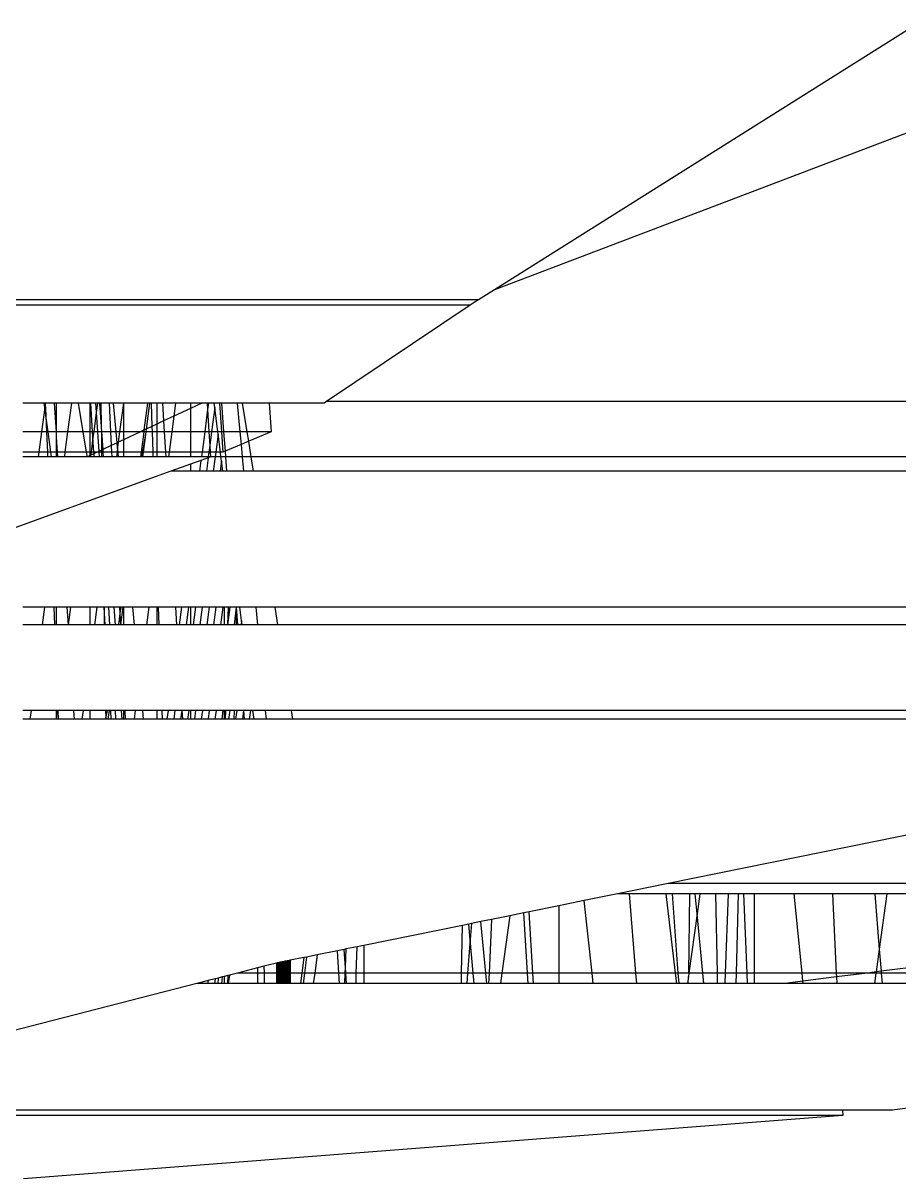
# Model space of a CAD drawing. Extents: x -24961 to 905641, y -154323 to 635957.
# Drawn here: x 438688.76 to 438726.55, y -132360.8 to -132310.89 of the extents above; entities that cross this region are included whole.
import ezdxf

# ---------------------------------------------------------------- set-up
doc = ezdxf.new("R2010")
doc.units = 0
doc.header["$LTSCALE"] = 1000
doc.header["$MEASUREMENT"] = 0

msp = doc.modelspace()

# ---------------------------------------------------------------- linework, layer by layer
for p, q in [((438727.398, -132310.892), (438709.101, -132322.411)), ((438727.981, -132315.216), (438709.101, -132322.411)), ((438709.101, -132322.411), (438708.403, -132322.843)), ((438708.045, -132323.076), (438608.39, -132323.076)), ((438708.403, -132322.843), (438608.747, -132322.843)), ((438708.045, -132323.076), (438701.844, -132327.237)), ((438708.224, -132322.963), (438708.045, -132323.076)), ((438708.403, -132322.843), (438708.224, -132322.963)), ((438689.663, -132327.298), (438688.739, -132327.298)), ((438689.691, -132327.495), (438689.554, -132328.542)), ((438689.691, -132327.495), (438689.663, -132327.298)), ((438689.716, -132327.298), (438689.663, -132327.298)), ((438689.716, -132327.298), (438689.691, -132327.495)), ((438689.738, -132327.836), (438689.691, -132327.495)), ((438689.716, -132327.298), (438689.738, -132327.836)), ((438690.094, -132327.298), (438689.716, -132327.298)), ((438690.094, -132327.298), (438690.187, -132328.542)), ((438690.187, -132327.298), (438690.094, -132327.298)), ((438690.187, -132327.298), (438690.187, -132328.542)), ((438690.842, -132327.298), (438690.187, -132327.298)), ((438690.842, -132327.298), (438690.679, -132328.542)), ((438691.144, -132327.298), (438690.842, -132327.298)), ((438691.35, -132328.542), (438691.144, -132327.298)), ((438691.635, -132327.298), (438691.144, -132327.298)), ((438691.635, -132327.298), (438691.635, -132328.542)), ((438691.675, -132327.298), (438691.635, -132327.298)), ((438691.756, -132328.542), (438691.675, -132327.298)), ((438691.887, -132327.298), (438691.675, -132327.298)), ((438691.912, -132327.707), (438691.803, -132328.542)), ((438691.887, -132327.298), (438691.912, -132327.707)), ((438691.966, -132327.298), (438691.887, -132327.298)), ((438691.966, -132327.298), (438691.912, -132327.707)), ((438691.912, -132327.707), (438691.965, -132328.542)), ((438692.055, -132327.298), (438691.966, -132327.298)), ((438692.055, -132327.298), (438692.127, -132328.325)), ((438692.112, -132327.298), (438692.055, -132327.298)), ((438692.112, -132327.298), (438692.127, -132328.325)), ((438692.47, -132327.298), (438692.112, -132327.298)), ((438692.47, -132327.298), (438692.533, -132328.542)), ((438692.652, -132327.298), (438692.47, -132327.298)), ((438692.77, -132328.542), (438692.652, -132327.298)), ((438693.083, -132327.298), (438692.652, -132327.298)), ((438693.083, -132327.298), (438692.923, -132328.542)), ((438693.083, -132327.298), (438693.083, -132328.542)), ((438694.128, -132327.298), (438693.083, -132327.298)), ((438694.128, -132327.298), (438693.973, -132328.471)), ((438694.213, -132327.298), (438694.065, -132328.428)), ((438694.213, -132327.298), (438694.128, -132327.298)), ((438694.278, -132327.298), (438694.213, -132327.298)), ((438694.278, -132327.298), (438694.313, -132328.311)), ((438694.531, -132327.298), (438694.278, -132327.298)), ((438694.531, -132327.298), (438694.531, -132328.209)), ((438694.771, -132327.298), (438694.531, -132327.298)), ((438694.771, -132327.298), (438694.819, -132328.073)), ((438695.337, -132327.298), (438694.771, -132327.298)), ((438695.337, -132327.298), (438695.262, -132327.865)), ((438695.979, -132327.529), (438695.262, -132327.865)), ((438695.979, -132327.298), (438695.337, -132327.298)), ((438695.979, -132327.298), (438695.979, -132327.529)), ((438696.469, -132327.298), (438695.979, -132327.529)), ((438696.469, -132327.298), (438695.979, -132327.298)), ((438695.979, -132327.529), (438695.979, -132328.542)), ((438696.703, -132327.298), (438696.469, -132327.298)), ((438696.719, -132327.581), (438696.593, -132328.542)), ((438696.703, -132327.298), (438696.719, -132327.581)), ((438696.757, -132327.298), (438696.703, -132327.298)), ((438696.757, -132327.298), (438696.719, -132327.581)), ((438696.719, -132327.581), (438696.777, -132328.542)), ((438697.001, -132327.298), (438696.757, -132327.298)), ((438697.026, -132327.498), (438696.889, -132328.542)), ((438697.026, -132327.498), (438697.001, -132327.298)), ((438697.229, -132327.298), (438697.001, -132327.298)), ((438697.158, -132328.542), (438697.026, -132327.498)), ((438697.229, -132327.298), (438697.315, -132328.542)), ((438697.32, -132327.298), (438697.229, -132327.298)), ((438697.32, -132327.298), (438697.409, -132328.542)), ((438697.999, -132327.298), (438697.32, -132327.298)), ((438697.999, -132327.298), (438698.112, -132328.542)), ((438698.231, -132327.298), (438697.999, -132327.298)), ((438698.428, -132328.542), (438698.231, -132327.298)), ((438699.378, -132327.298), (438698.231, -132327.298)), ((438699.378, -132327.298), (438699.464, -132328.542)), ((438701.752, -132327.298), (438699.378, -132327.298)), ((438701.844, -132327.237), (438701.752, -132327.298)), ((438727.65, -132327.237), (438701.844, -132327.237)), ((438689.837, -132328.542), (438689.738, -132327.836)), ((438689.738, -132327.836), (438689.767, -132328.542)), ((438694.531, -132328.209), (438694.313, -132328.311)), ((438694.819, -132328.073), (438694.531, -132328.209)), ((438694.531, -132328.209), (438694.531, -132328.542)), ((438695.262, -132327.865), (438694.819, -132328.073)), ((438694.819, -132328.073), (438694.849, -132328.542)), ((438695.262, -132327.865), (438695.174, -132328.542)), ((438689.554, -132328.542), (438688.739, -132328.542)), ((438689.554, -132328.542), (438689.44, -132329.418)), ((438689.767, -132328.542), (438689.554, -132328.542)), ((438689.767, -132328.542), (438689.803, -132329.418)), ((438689.837, -132328.542), (438689.767, -132328.542)), ((438689.959, -132329.418), (438689.837, -132328.542)), ((438690.187, -132328.542), (438689.837, -132328.542)), ((438690.187, -132328.542), (438690.187, -132328.769)), ((438690.679, -132328.542), (438690.187, -132328.542)), ((438690.679, -132328.542), (438690.564, -132329.418)), ((438691.35, -132328.542), (438690.679, -132328.542)), ((438691.496, -132329.418), (438691.35, -132328.542)), ((438691.635, -132328.542), (438691.35, -132328.542)), ((438691.635, -132328.542), (438691.635, -132329.418)), ((438691.756, -132328.542), (438691.635, -132328.542)), ((438691.772, -132328.779), (438691.756, -132328.542)), ((438691.803, -132328.542), (438691.756, -132328.542)), ((438691.803, -132328.542), (438691.772, -132328.779)), ((438691.965, -132328.542), (438691.803, -132328.542)), ((438691.965, -132328.542), (438692.019, -132329.389)), ((438692.143, -132328.542), (438691.965, -132328.542)), ((438692.127, -132328.325), (438692.143, -132328.542)), ((438692.143, -132328.542), (438692.142, -132329.331)), ((438692.143, -132328.542), (438692.196, -132329.306)), ((438692.533, -132328.542), (438692.143, -132328.542)), ((438692.533, -132328.542), (438692.563, -132329.133)), ((438692.77, -132328.542), (438692.533, -132328.542)), ((438692.815, -132329.015), (438692.77, -132328.542)), ((438692.923, -132328.542), (438692.77, -132328.542)), ((438692.923, -132328.542), (438692.865, -132328.991)), ((438693.083, -132328.542), (438692.923, -132328.542)), ((438693.083, -132328.542), (438693.083, -132328.889)), ((438693.822, -132328.542), (438693.083, -132328.889)), ((438693.822, -132328.542), (438693.083, -132328.542)), ((438693.973, -132328.471), (438693.822, -132328.542)), ((438693.964, -132328.542), (438693.822, -132328.542)), ((438693.964, -132328.542), (438693.849, -132329.418)), ((438694.05, -132328.542), (438693.904, -132329.418)), ((438694.05, -132328.542), (438693.935, -132329.418)), ((438693.973, -132328.471), (438693.964, -132328.542)), ((438694.05, -132328.542), (438693.964, -132328.542)), ((438694.065, -132328.428), (438693.973, -132328.471)), ((438694.065, -132328.428), (438694.05, -132328.542)), ((438694.321, -132328.542), (438694.05, -132328.542)), ((438694.313, -132328.311), (438694.065, -132328.428)), ((438694.313, -132328.311), (438694.321, -132328.542)), ((438694.321, -132328.542), (438694.351, -132329.418)), ((438694.531, -132328.542), (438694.321, -132328.542)), ((438694.531, -132328.542), (438694.531, -132329.418)), ((438694.849, -132328.542), (438694.531, -132328.542)), ((438694.849, -132328.542), (438694.904, -132329.418)), ((438695.174, -132328.542), (438694.849, -132328.542)), ((438695.174, -132328.542), (438695.059, -132329.418)), ((438695.979, -132328.542), (438695.174, -132328.542)), ((438695.979, -132328.542), (438695.979, -132329.418)), ((438696.593, -132328.542), (438695.979, -132328.542)), ((438696.593, -132328.542), (438696.478, -132329.418)), ((438696.777, -132328.542), (438696.593, -132328.542)), ((438696.777, -132328.542), (438696.812, -132329.133)), ((438696.889, -132328.542), (438696.777, -132328.542)), ((438696.889, -132328.542), (438696.812, -132329.133)), ((438697.158, -132328.542), (438696.889, -132328.542)), ((438697.171, -132328.647), (438697.07, -132329.418)), ((438697.171, -132328.647), (438697.158, -132328.542)), ((438697.315, -132328.542), (438697.158, -132328.542)), ((438697.269, -132329.418), (438697.171, -132328.647)), ((438697.315, -132328.542), (438697.375, -132329.418)), ((438697.409, -132328.542), (438697.315, -132328.542)), ((438697.409, -132328.542), (438697.469, -132329.379)), ((438698.112, -132328.542), (438697.409, -132328.542)), ((438698.112, -132328.542), (438698.162, -132329.088)), ((438698.428, -132328.542), (438698.112, -132328.542)), ((438698.493, -132328.949), (438698.428, -132328.542)), ((438699.464, -132328.542), (438698.428, -132328.542)), ((438699.464, -132328.542), (438698.493, -132328.949)), ((438690.187, -132328.769), (438690.187, -132329.418)), ((438690.187, -132328.769), (438690.227, -132329.418)), ((438691.772, -132328.779), (438691.688, -132329.418)), ((438691.813, -132329.418), (438691.772, -132328.779)), ((438692.563, -132329.133), (438692.196, -132329.306)), ((438692.815, -132329.015), (438692.563, -132329.133)), ((438692.563, -132329.133), (438692.577, -132329.418)), ((438692.865, -132328.991), (438692.815, -132329.015)), ((438692.835, -132329.225), (438692.815, -132329.015)), ((438692.865, -132328.991), (438692.835, -132329.225)), ((438693.083, -132328.889), (438692.865, -132328.991)), ((438693.083, -132328.889), (438693.083, -132329.418)), ((438696.812, -132329.133), (438696.774, -132329.418)), ((438696.812, -132329.133), (438696.829, -132329.418)), ((438698.162, -132329.088), (438697.469, -132329.379)), ((438698.493, -132328.949), (438698.162, -132329.088)), ((438698.162, -132329.088), (438698.21, -132329.619)), ((438698.599, -132329.619), (438698.493, -132328.949)), ((438689.44, -132329.418), (438688.739, -132329.418)), ((438689.413, -132329.627), (438688.739, -132329.627)), ((438689.44, -132329.418), (438689.413, -132329.627)), ((438689.812, -132329.627), (438689.413, -132329.627)), ((438689.803, -132329.418), (438689.44, -132329.418)), ((438689.803, -132329.418), (438689.812, -132329.627)), ((438689.959, -132329.418), (438689.803, -132329.418)), ((438689.988, -132329.627), (438689.812, -132329.627)), ((438689.988, -132329.627), (438689.959, -132329.418)), ((438690.187, -132329.418), (438689.959, -132329.418)), ((438690.187, -132329.627), (438689.988, -132329.627)), ((438690.187, -132329.418), (438690.187, -132329.627)), ((438690.227, -132329.418), (438690.187, -132329.418)), ((438690.241, -132329.627), (438690.187, -132329.627)), ((438690.227, -132329.418), (438690.241, -132329.627)), ((438690.564, -132329.418), (438690.227, -132329.418)), ((438690.537, -132329.627), (438690.241, -132329.627)), ((438690.564, -132329.418), (438690.537, -132329.627)), ((438691.529, -132329.619), (438690.537, -132329.627)), ((438691.496, -132329.418), (438690.564, -132329.418)), ((438691.529, -132329.619), (438691.496, -132329.418)), ((438691.635, -132329.418), (438691.496, -132329.418)), ((438691.635, -132329.569), (438691.529, -132329.619)), ((438691.635, -132329.627), (438691.529, -132329.619)), ((438691.635, -132329.418), (438691.635, -132329.569)), ((438691.688, -132329.418), (438691.635, -132329.418)), ((438691.67, -132329.553), (438691.635, -132329.569)), ((438691.635, -132329.569), (438691.635, -132329.627)), ((438691.66, -132329.627), (438691.635, -132329.627)), ((438691.67, -132329.553), (438691.66, -132329.627)), ((438691.827, -132329.627), (438691.66, -132329.627)), ((438691.688, -132329.418), (438691.67, -132329.553)), ((438691.817, -132329.484), (438691.67, -132329.553)), ((438691.813, -132329.418), (438691.688, -132329.418)), ((438691.817, -132329.484), (438691.813, -132329.418)), ((438691.957, -132329.418), (438691.813, -132329.418)), ((438691.957, -132329.418), (438691.817, -132329.484)), ((438691.827, -132329.627), (438691.817, -132329.484)), ((438692.034, -132329.627), (438691.827, -132329.627)), ((438692.019, -132329.389), (438691.957, -132329.418)), ((438692.02, -132329.418), (438691.957, -132329.418)), ((438692.142, -132329.331), (438692.019, -132329.389)), ((438692.019, -132329.389), (438692.02, -132329.418)), ((438692.02, -132329.418), (438692.034, -132329.627)), ((438692.144, -132329.418), (438692.02, -132329.418)), ((438692.147, -132329.627), (438692.034, -132329.627)), ((438692.196, -132329.306), (438692.142, -132329.331)), ((438692.142, -132329.331), (438692.144, -132329.418)), ((438692.144, -132329.418), (438692.147, -132329.627)), ((438692.204, -132329.418), (438692.144, -132329.418)), ((438692.219, -132329.627), (438692.147, -132329.627)), ((438692.196, -132329.306), (438692.204, -132329.418)), ((438692.204, -132329.418), (438692.219, -132329.627)), ((438692.577, -132329.418), (438692.204, -132329.418)), ((438692.588, -132329.627), (438692.219, -132329.627)), ((438692.577, -132329.418), (438692.588, -132329.627)), ((438692.811, -132329.418), (438692.577, -132329.418)), ((438692.784, -132329.627), (438692.588, -132329.627)), ((438692.811, -132329.418), (438692.784, -132329.627)), ((438692.874, -132329.627), (438692.784, -132329.627)), ((438692.835, -132329.225), (438692.811, -132329.418)), ((438692.854, -132329.418), (438692.811, -132329.418)), ((438692.854, -132329.418), (438692.835, -132329.225)), ((438692.874, -132329.627), (438692.854, -132329.418)), ((438693.083, -132329.418), (438692.854, -132329.418)), ((438693.083, -132329.627), (438692.874, -132329.627)), ((438693.083, -132329.418), (438693.083, -132329.627)), ((438693.849, -132329.418), (438693.083, -132329.418)), ((438693.821, -132329.627), (438693.083, -132329.627)), ((438693.849, -132329.418), (438693.821, -132329.627)), ((438693.873, -132329.627), (438693.821, -132329.627)), ((438693.904, -132329.418), (438693.849, -132329.418)), ((438693.904, -132329.418), (438693.873, -132329.627)), ((438693.907, -132329.627), (438693.873, -132329.627)), ((438693.935, -132329.418), (438693.904, -132329.418)), ((438693.935, -132329.418), (438693.907, -132329.627)), ((438694.359, -132329.627), (438693.907, -132329.627)), ((438694.351, -132329.418), (438693.935, -132329.418)), ((438694.351, -132329.418), (438694.359, -132329.627)), ((438694.531, -132329.418), (438694.351, -132329.418)), ((438694.531, -132329.627), (438694.359, -132329.627)), ((438694.531, -132329.418), (438694.531, -132329.627)), ((438694.904, -132329.418), (438694.531, -132329.418)), ((438694.917, -132329.627), (438694.531, -132329.627)), ((438694.904, -132329.418), (438694.917, -132329.627)), ((438695.059, -132329.418), (438694.904, -132329.418)), ((438695.031, -132329.627), (438694.917, -132329.627)), ((438695.059, -132329.418), (438695.031, -132329.627)), ((438695.979, -132329.627), (438695.031, -132329.627)), ((438695.979, -132329.418), (438695.059, -132329.418)), ((438695.979, -132329.418), (438695.979, -132329.627)), ((438696.478, -132329.418), (438695.979, -132329.418)), ((438696.451, -132329.627), (438695.979, -132329.627)), ((438696.742, -132329.663), (438696.431, -132329.776)), ((438696.478, -132329.418), (438696.451, -132329.627)), ((438696.747, -132329.627), (438696.451, -132329.627)), ((438696.774, -132329.418), (438696.478, -132329.418)), ((438696.742, -132329.663), (438696.665, -132330.247)), ((438696.841, -132329.627), (438696.742, -132329.663)), ((438696.774, -132329.418), (438696.747, -132329.627)), ((438696.841, -132329.627), (438696.747, -132329.627)), ((438696.829, -132329.418), (438696.774, -132329.418)), ((438696.829, -132329.418), (438696.841, -132329.627)), ((438697.07, -132329.418), (438696.829, -132329.418)), ((438697.044, -132329.619), (438696.841, -132329.627)), ((438697.044, -132329.619), (438696.961, -132330.247)), ((438697.07, -132329.418), (438697.044, -132329.619)), ((438697.294, -132329.619), (438697.044, -132329.619)), ((438697.269, -132329.418), (438697.07, -132329.418)), ((438697.294, -132329.619), (438697.269, -132329.418)), ((438697.375, -132329.418), (438697.269, -132329.418)), ((438697.317, -132329.797), (438697.294, -132329.619)), ((438697.486, -132329.619), (438697.294, -132329.619)), ((438697.469, -132329.379), (438697.375, -132329.418)), ((438697.469, -132329.379), (438697.486, -132329.619)), ((438697.486, -132329.619), (438697.531, -132330.247)), ((438698.21, -132329.619), (438697.486, -132329.619)), ((438698.21, -132329.619), (438698.267, -132330.247)), ((438698.599, -132329.619), (438698.21, -132329.619)), ((438698.699, -132330.247), (438698.599, -132329.619)), ((438727.948, -132329.619), (438698.599, -132329.619)), ((438695.979, -132329.94), (438695.134, -132330.247)), ((438696.431, -132329.776), (438695.979, -132329.94)), ((438695.979, -132329.94), (438695.979, -132330.247)), ((438696.431, -132329.776), (438696.369, -132330.247)), ((438697.317, -132329.797), (438697.257, -132330.247)), ((438697.373, -132330.247), (438697.317, -132329.797)), ((438695.134, -132330.247), (438678.981, -132336.114)), ((438695.979, -132330.247), (438695.134, -132330.247)), ((438696.369, -132330.247), (438695.979, -132330.247)), ((438696.665, -132330.247), (438696.369, -132330.247)), ((438696.961, -132330.247), (438696.665, -132330.247)), ((438697.257, -132330.247), (438696.961, -132330.247)), ((438697.373, -132330.247), (438697.257, -132330.247)), ((438697.531, -132330.247), (438697.373, -132330.247)), ((438698.267, -132330.247), (438697.531, -132330.247)), ((438698.699, -132330.247), (438698.267, -132330.247)), ((438728.026, -132330.247), (438698.699, -132330.247)), ((438689.685, -132336.114), (438688.739, -132336.114)), ((438689.685, -132336.114), (438689.584, -132336.88)), ((438690.078, -132336.114), (438689.685, -132336.114)), ((438690.078, -132336.114), (438690.109, -132336.88)), ((438690.187, -132336.114), (438690.078, -132336.114)), ((438690.187, -132336.114), (438690.187, -132336.88)), ((438690.649, -132336.114), (438690.187, -132336.114)), ((438690.649, -132336.114), (438690.697, -132336.88)), ((438690.808, -132336.114), (438690.649, -132336.114)), ((438690.808, -132336.114), (438690.697, -132336.88)), ((438691.635, -132336.114), (438690.808, -132336.114)), ((438691.635, -132336.114), (438691.635, -132336.88)), ((438691.932, -132336.114), (438691.635, -132336.114)), ((438691.932, -132336.114), (438691.831, -132336.88)), ((438692.248, -132336.114), (438691.932, -132336.114)), ((438692.298, -132336.88), (438692.248, -132336.114)), ((438692.248, -132336.114), (438692.254, -132336.88)), ((438692.443, -132336.114), (438692.248, -132336.114)), ((438692.443, -132336.114), (438692.492, -132336.88)), ((438692.673, -132336.114), (438692.443, -132336.114)), ((438692.673, -132336.114), (438692.727, -132336.88)), ((438692.918, -132336.114), (438692.673, -132336.114)), ((438692.918, -132336.114), (438692.931, -132336.392)), ((438692.968, -132336.114), (438692.918, -132336.114)), ((438692.968, -132336.114), (438692.931, -132336.392)), ((438693.056, -132336.114), (438692.955, -132336.88)), ((438693.056, -132336.114), (438692.968, -132336.114)), ((438693.083, -132336.114), (438693.056, -132336.114)), ((438693.083, -132336.114), (438693.083, -132336.88)), ((438693.492, -132336.114), (438693.083, -132336.114)), ((438693.565, -132336.88), (438693.492, -132336.114)), ((438694.179, -132336.114), (438693.492, -132336.114)), ((438694.179, -132336.114), (438694.079, -132336.88)), ((438694.531, -132336.114), (438694.179, -132336.114)), ((438694.531, -132336.114), (438694.531, -132336.88)), ((438694.584, -132336.114), (438694.531, -132336.114)), ((438694.584, -132336.114), (438694.61, -132336.88)), ((438695.326, -132336.114), (438694.584, -132336.114)), ((438695.326, -132336.114), (438695.374, -132336.88)), ((438695.599, -132336.114), (438695.326, -132336.114)), ((438695.599, -132336.114), (438695.498, -132336.88)), ((438695.895, -132336.114), (438695.599, -132336.114)), ((438695.895, -132336.114), (438695.794, -132336.88)), ((438695.979, -132336.114), (438695.895, -132336.114)), ((438695.979, -132336.114), (438695.979, -132336.88)), ((438696.191, -132336.114), (438695.979, -132336.114)), ((438696.191, -132336.114), (438696.09, -132336.88)), ((438696.487, -132336.114), (438696.191, -132336.114)), ((438696.487, -132336.114), (438696.386, -132336.88)), ((438696.783, -132336.114), (438696.487, -132336.114)), ((438696.783, -132336.114), (438696.683, -132336.88)), ((438697.079, -132336.114), (438696.783, -132336.114)), ((438697.079, -132336.114), (438696.979, -132336.88)), ((438697.375, -132336.114), (438697.079, -132336.114)), ((438697.375, -132336.114), (438697.275, -132336.88)), ((438697.427, -132336.114), (438697.375, -132336.114)), ((438697.427, -132336.114), (438697.427, -132336.88)), ((438697.605, -132336.114), (438697.427, -132336.114)), ((438697.605, -132336.114), (438697.584, -132336.88)), ((438697.671, -132336.114), (438697.584, -132336.88)), ((438697.671, -132336.114), (438697.605, -132336.114)), ((438697.953, -132336.114), (438697.671, -132336.114)), ((438697.953, -132336.114), (438697.867, -132336.88)), ((438697.953, -132336.114), (438697.948, -132336.88)), ((438697.953, -132336.114), (438698.008, -132336.88)), ((438698.114, -132336.114), (438697.953, -132336.114)), ((438698.187, -132336.696), (438698.114, -132336.114)), ((438698.802, -132336.114), (438698.114, -132336.114)), ((438698.802, -132336.114), (438698.871, -132336.88)), ((438699.629, -132336.114), (438698.802, -132336.114)), ((438699.75, -132336.88), (438699.629, -132336.114)), ((438728.759, -132336.114), (438699.629, -132336.114)), ((438692.931, -132336.392), (438692.867, -132336.88)), ((438692.931, -132336.392), (438692.955, -132336.88)), ((438698.187, -132336.696), (438698.163, -132336.88)), ((438698.21, -132336.88), (438698.187, -132336.696)), ((438689.584, -132336.88), (438688.739, -132336.88)), ((438690.109, -132336.88), (438689.584, -132336.88)), ((438690.187, -132336.88), (438690.109, -132336.88)), ((438690.697, -132336.88), (438690.187, -132336.88)), ((438691.635, -132336.88), (438690.697, -132336.88)), ((438691.831, -132336.88), (438691.635, -132336.88)), ((438692.254, -132336.88), (438691.831, -132336.88)), ((438692.298, -132336.88), (438692.254, -132336.88)), ((438692.492, -132336.88), (438692.298, -132336.88)), ((438692.727, -132336.88), (438692.492, -132336.88)), ((438692.867, -132336.88), (438692.727, -132336.88)), ((438692.955, -132336.88), (438692.867, -132336.88)), ((438693.083, -132336.88), (438692.955, -132336.88)), ((438693.565, -132336.88), (438693.083, -132336.88)), ((438694.079, -132336.88), (438693.565, -132336.88)), ((438694.531, -132336.88), (438694.079, -132336.88)), ((438694.61, -132336.88), (438694.531, -132336.88)), ((438695.374, -132336.88), (438694.61, -132336.88)), ((438695.498, -132336.88), (438695.374, -132336.88)), ((438695.794, -132336.88), (438695.498, -132336.88)), ((438695.979, -132336.88), (438695.794, -132336.88)), ((438696.09, -132336.88), (438695.979, -132336.88)), ((438696.386, -132336.88), (438696.09, -132336.88)), ((438696.683, -132336.88), (438696.386, -132336.88)), ((438696.979, -132336.88), (438696.683, -132336.88)), ((438697.275, -132336.88), (438696.979, -132336.88)), ((438697.427, -132336.88), (438697.275, -132336.88)), ((438697.584, -132336.88), (438697.427, -132336.88)), ((438697.867, -132336.88), (438697.584, -132336.88)), ((438697.948, -132336.88), (438697.867, -132336.88)), ((438698.008, -132336.88), (438697.948, -132336.88)), ((438698.163, -132336.88), (438698.008, -132336.88)), ((438698.21, -132336.88), (438698.163, -132336.88)), ((438698.871, -132336.88), (438698.21, -132336.88)), ((438699.75, -132336.88), (438698.871, -132336.88)), ((438728.855, -132336.88), (438699.75, -132336.88)), ((438689.099, -132340.573), (438688.739, -132340.573)), ((438689.099, -132340.573), (438689.049, -132340.958)), ((438690.187, -132340.573), (438689.099, -132340.573)), ((438690.187, -132340.573), (438690.187, -132340.958)), ((438690.223, -132340.573), (438690.187, -132340.958)), ((438690.261, -132340.573), (438690.187, -132340.573)), ((438690.261, -132340.573), (438690.276, -132340.958)), ((438690.93, -132340.573), (438690.261, -132340.573)), ((438690.93, -132340.573), (438690.954, -132340.958)), ((438691.347, -132340.573), (438690.93, -132340.573)), ((438691.347, -132340.573), (438691.296, -132340.958)), ((438691.635, -132340.573), (438691.347, -132340.573)), ((438691.635, -132340.573), (438691.635, -132340.958)), ((438692.308, -132340.573), (438691.635, -132340.573)), ((438692.308, -132340.573), (438692.325, -132340.854)), ((438692.381, -132340.573), (438692.308, -132340.573)), ((438692.381, -132340.573), (438692.325, -132340.854)), ((438692.47, -132340.573), (438692.381, -132340.573)), ((438692.47, -132340.573), (438692.42, -132340.958)), ((438692.538, -132340.573), (438692.47, -132340.573)), ((438692.563, -132340.958), (438692.538, -132340.573)), ((438692.725, -132340.573), (438692.538, -132340.573)), ((438692.725, -132340.573), (438692.749, -132340.958)), ((438692.986, -132340.573), (438692.725, -132340.573)), ((438692.986, -132340.573), (438693.013, -132340.958)), ((438693.083, -132340.573), (438692.986, -132340.573)), ((438693.083, -132340.573), (438693.083, -132340.958)), ((438693.145, -132340.573), (438693.083, -132340.573)), ((438693.145, -132340.573), (438693.164, -132340.958)), ((438693.594, -132340.573), (438693.145, -132340.573)), ((438693.594, -132340.573), (438693.543, -132340.958)), ((438693.917, -132340.573), (438693.594, -132340.573)), ((438693.954, -132340.958), (438693.917, -132340.573)), ((438694.531, -132340.573), (438693.917, -132340.573)), ((438694.531, -132340.573), (438694.531, -132340.958)), ((438694.738, -132340.573), (438694.531, -132340.573)), ((438694.738, -132340.573), (438694.751, -132340.958)), ((438695.013, -132340.573), (438694.738, -132340.573)), ((438695.013, -132340.573), (438694.963, -132340.958)), ((438695.31, -132340.573), (438695.013, -132340.573)), ((438695.31, -132340.573), (438695.259, -132340.958)), ((438695.607, -132340.573), (438695.31, -132340.573)), ((438695.607, -132340.573), (438695.555, -132340.958)), ((438695.607, -132340.573), (438695.631, -132340.958)), ((438695.902, -132340.573), (438695.607, -132340.573)), ((438695.902, -132340.573), (438695.851, -132340.958)), ((438695.979, -132340.573), (438695.902, -132340.573)), ((438695.979, -132340.573), (438695.979, -132340.958)), ((438696.198, -132340.573), (438695.979, -132340.573)), ((438696.198, -132340.573), (438696.147, -132340.958)), ((438696.494, -132340.573), (438696.198, -132340.573)), ((438696.494, -132340.573), (438696.443, -132340.958)), ((438696.79, -132340.573), (438696.494, -132340.573)), ((438696.79, -132340.573), (438696.739, -132340.958)), ((438697.086, -132340.573), (438696.79, -132340.573)), ((438697.086, -132340.573), (438697.035, -132340.958)), ((438697.382, -132340.573), (438697.086, -132340.573)), ((438697.382, -132340.573), (438697.331, -132340.958)), ((438697.427, -132340.573), (438697.382, -132340.573)), ((438697.427, -132340.573), (438697.427, -132340.958)), ((438697.484, -132340.573), (438697.427, -132340.573)), ((438697.484, -132340.573), (438697.474, -132340.958)), ((438697.678, -132340.573), (438697.484, -132340.573)), ((438697.678, -132340.573), (438697.627, -132340.958)), ((438697.86, -132340.573), (438697.678, -132340.573)), ((438697.86, -132340.573), (438697.851, -132340.958)), ((438697.974, -132340.573), (438697.86, -132340.573)), ((438697.974, -132340.573), (438697.923, -132340.958)), ((438698.273, -132340.573), (438697.974, -132340.573)), ((438698.273, -132340.573), (438698.219, -132340.958)), ((438698.273, -132340.573), (438698.301, -132340.958)), ((438698.566, -132340.573), (438698.273, -132340.573)), ((438698.566, -132340.573), (438698.515, -132340.958)), ((438698.676, -132340.573), (438698.566, -132340.573)), ((438698.725, -132340.958), (438698.676, -132340.573)), ((438699.208, -132340.573), (438698.676, -132340.573)), ((438699.208, -132340.573), (438699.243, -132340.958)), ((438700.335, -132340.573), (438699.208, -132340.573)), ((438700.397, -132340.958), (438700.335, -132340.573)), ((438729.493, -132340.573), (438700.335, -132340.573)), ((438689.049, -132340.958), (438688.739, -132340.958)), ((438690.187, -132340.958), (438689.049, -132340.958)), ((438690.276, -132340.958), (438690.187, -132340.958)), ((438690.954, -132340.958), (438690.276, -132340.958)), ((438691.296, -132340.958), (438690.954, -132340.958)), ((438691.635, -132340.958), (438691.296, -132340.958)), ((438692.304, -132340.958), (438691.635, -132340.958)), ((438692.325, -132340.854), (438692.304, -132340.958)), ((438692.331, -132340.958), (438692.304, -132340.958)), ((438692.325, -132340.854), (438692.331, -132340.958)), ((438692.42, -132340.958), (438692.331, -132340.958)), ((438692.563, -132340.958), (438692.42, -132340.958)), ((438692.749, -132340.958), (438692.563, -132340.958)), ((438693.013, -132340.958), (438692.749, -132340.958)), ((438693.083, -132340.958), (438693.013, -132340.958)), ((438693.164, -132340.958), (438693.083, -132340.958)), ((438693.543, -132340.958), (438693.164, -132340.958)), ((438693.954, -132340.958), (438693.543, -132340.958)), ((438694.531, -132340.958), (438693.954, -132340.958)), ((438694.751, -132340.958), (438694.531, -132340.958)), ((438694.963, -132340.958), (438694.751, -132340.958)), ((438695.259, -132340.958), (438694.963, -132340.958)), ((438695.555, -132340.958), (438695.259, -132340.958)), ((438695.631, -132340.958), (438695.555, -132340.958)), ((438695.851, -132340.958), (438695.631, -132340.958)), ((438695.979, -132340.958), (438695.851, -132340.958)), ((438696.147, -132340.958), (438695.979, -132340.958)), ((438696.443, -132340.958), (438696.147, -132340.958)), ((438696.739, -132340.958), (438696.443, -132340.958)), ((438697.035, -132340.958), (438696.739, -132340.958)), ((438697.331, -132340.958), (438697.035, -132340.958)), ((438697.427, -132340.958), (438697.331, -132340.958)), ((438697.474, -132340.958), (438697.427, -132340.958)), ((438697.627, -132340.958), (438697.474, -132340.958)), ((438697.851, -132340.958), (438697.627, -132340.958)), ((438697.923, -132340.958), (438697.851, -132340.958)), ((438698.219, -132340.958), (438697.923, -132340.958)), ((438698.301, -132340.958), (438698.219, -132340.958)), ((438698.515, -132340.958), (438698.301, -132340.958)), ((438698.725, -132340.958), (438698.515, -132340.958)), ((438699.243, -132340.958), (438698.725, -132340.958)), ((438700.397, -132340.958), (438699.243, -132340.958)), ((438728.052, -132340.958), (438700.397, -132340.958)), ((438751.53, -132340.958), (438716.586, -132348.054)), ((438716.586, -132348.054), (438714.404, -132348.497)), ((438784.392, -132348.054), (438716.586, -132348.054)), ((438714.404, -132348.497), (438712.972, -132348.788)), ((438714.906, -132348.497), (438714.404, -132348.497)), ((438714.906, -132348.497), (438715.188, -132351.915)), ((438716.498, -132348.497), (438714.906, -132348.497)), ((438716.498, -132348.497), (438716.896, -132351.915)), ((438716.782, -132348.497), (438716.498, -132348.497)), ((438717.03, -132351.915), (438716.782, -132348.497)), ((438717.52, -132348.497), (438716.782, -132348.497)), ((438717.486, -132351.915), (438717.52, -132348.497)), ((438717.753, -132348.497), (438717.52, -132348.497)), ((438717.838, -132349.357), (438717.753, -132348.497)), ((438717.956, -132348.497), (438717.753, -132348.497)), ((438717.956, -132348.497), (438717.838, -132349.357)), ((438718.655, -132348.497), (438717.956, -132348.497)), ((438718.716, -132351.915), (438718.655, -132348.497)), ((438719.188, -132348.497), (438718.655, -132348.497)), ((438719.188, -132348.497), (438719.049, -132351.915)), ((438719.619, -132348.497), (438719.188, -132348.497)), ((438719.619, -132348.497), (438719.526, -132351.915)), ((438719.861, -132348.497), (438719.619, -132348.497)), ((438720.001, -132351.915), (438719.861, -132348.497)), ((438720.308, -132348.497), (438719.861, -132348.497)), ((438720.308, -132348.497), (438720.308, -132351.915)), ((438722.032, -132348.497), (438720.308, -132348.497)), ((438722.368, -132351.915), (438722.032, -132348.497)), ((438723.686, -132348.497), (438722.032, -132348.497)), ((438723.686, -132348.497), (438723.843, -132351.915)), ((438725.504, -132348.497), (438723.686, -132348.497)), ((438725.504, -132348.497), (438725.7, -132350.885)), ((438726.028, -132348.497), (438725.504, -132348.497)), ((438726.028, -132348.497), (438725.7, -132350.885)), ((438728.735, -132348.497), (438726.028, -132348.497)), ((438711.881, -132349.009), (438710.587, -132349.272)), ((438712.972, -132348.788), (438711.881, -132349.009)), ((438711.881, -132349.009), (438711.881, -132351.915)), ((438713.312, -132351.915), (438712.972, -132348.788)), ((438708.975, -132349.599), (438708.51, -132349.694)), ((438708.975, -132349.599), (438708.865, -132351.915)), ((438709.754, -132349.441), (438708.975, -132349.599)), ((438709.754, -132349.441), (438709.413, -132351.915)), ((438710.37, -132349.316), (438709.754, -132349.441)), ((438710.587, -132349.272), (438710.37, -132349.316)), ((438710.525, -132351.915), (438710.37, -132349.316)), ((438710.758, -132351.915), (438710.587, -132349.272)), ((438717.838, -132349.357), (438717.486, -132351.915)), ((438718.089, -132351.915), (438717.838, -132349.357)), ((438707.712, -132349.856), (438703.453, -132350.72)), ((438707.681, -132351.915), (438707.712, -132349.856)), ((438707.992, -132349.799), (438707.712, -132349.856)), ((438708.103, -132349.776), (438707.992, -132349.799)), ((438708.05, -132350.465), (438707.992, -132349.799)), ((438708.103, -132349.776), (438708.05, -132350.465)), ((438708.51, -132349.694), (438708.103, -132349.776)), ((438708.73, -132351.915), (438708.51, -132349.694)), ((438708.05, -132350.465), (438707.938, -132351.915)), ((438708.176, -132351.915), (438708.05, -132350.465)), ((438701.449, -132351.127), (438700.979, -132351.223)), ((438701.449, -132351.127), (438701.341, -132351.915)), ((438702.32, -132350.951), (438701.449, -132351.127)), ((438702.609, -132350.892), (438702.32, -132350.951)), ((438702.382, -132351.915), (438702.32, -132350.951)), ((438702.699, -132350.873), (438702.609, -132350.892)), ((438702.666, -132351.679), (438702.609, -132350.892)), ((438702.666, -132351.679), (438702.699, -132350.873)), ((438703.165, -132350.779), (438702.699, -132350.873)), ((438703.134, -132351.915), (438703.165, -132350.779)), ((438703.453, -132350.72), (438703.165, -132350.779)), ((438703.453, -132350.72), (438703.453, -132351.915)), ((438725.7, -132350.885), (438725.565, -132351.867)), ((438725.7, -132350.885), (438725.778, -132351.84)), ((438699.151, -132351.62), (438698.875, -132351.691)), ((438699.628, -132351.497), (438699.151, -132351.62)), ((438699.151, -132351.62), (438699.156, -132351.915)), ((438699.685, -132351.485), (438699.628, -132351.497)), ((438699.72, -132351.478), (438699.685, -132351.915)), ((438699.72, -132351.478), (438699.685, -132351.485)), ((438699.685, -132351.485), (438699.685, -132351.915)), ((438699.77, -132351.468), (438699.72, -132351.478)), ((438699.72, -132351.478), (438699.724, -132351.915)), ((438699.813, -132351.46), (438699.77, -132351.468)), ((438699.77, -132351.468), (438699.77, -132351.915)), ((438699.855, -132351.451), (438699.813, -132351.46)), ((438699.813, -132351.46), (438699.813, -132351.915)), ((438699.898, -132351.442), (438699.855, -132351.451)), ((438699.855, -132351.451), (438699.855, -132351.915)), ((438699.94, -132351.434), (438699.898, -132351.442)), ((438699.898, -132351.442), (438699.898, -132351.915)), ((438699.983, -132351.425), (438699.94, -132351.434)), ((438699.94, -132351.434), (438699.94, -132351.915)), ((438700.025, -132351.416), (438699.983, -132351.425)), ((438699.983, -132351.425), (438699.983, -132351.915)), ((438700.068, -132351.408), (438700.025, -132351.416)), ((438700.025, -132351.416), (438700.025, -132351.915)), ((438700.11, -132351.399), (438700.068, -132351.408)), ((438700.068, -132351.408), (438700.068, -132351.915)), ((438700.153, -132351.391), (438700.11, -132351.399)), ((438700.11, -132351.399), (438700.11, -132351.915)), ((438700.195, -132351.382), (438700.153, -132351.391)), ((438700.153, -132351.391), (438700.153, -132351.915)), ((438700.238, -132351.373), (438700.195, -132351.382)), ((438700.195, -132351.382), (438700.195, -132351.915)), ((438700.28, -132351.365), (438700.238, -132351.373)), ((438700.238, -132351.373), (438700.238, -132351.915)), ((438700.872, -132351.245), (438700.28, -132351.365)), ((438700.28, -132351.365), (438700.28, -132351.915)), ((438700.872, -132351.245), (438700.79, -132351.915)), ((438700.979, -132351.223), (438700.872, -132351.245)), ((438700.979, -132351.223), (438700.898, -132351.915)), ((438728.735, -132351.464), (438725.778, -132351.84)), ((438697.044, -132352.163), (438696.738, -132352.241)), ((438697.044, -132352.163), (438697.017, -132352.367)), ((438697.172, -132352.13), (438697.044, -132352.163)), ((438697.172, -132352.13), (438697.165, -132352.367)), ((438697.351, -132352.084), (438697.172, -132352.13)), ((438697.351, -132352.084), (438697.313, -132352.367)), ((438697.427, -132352.064), (438697.351, -132352.084)), ((438697.588, -132352.022), (438697.427, -132352.064)), ((438697.427, -132352.064), (438697.427, -132352.367)), ((438697.588, -132352.022), (438697.58, -132352.367)), ((438697.657, -132352.005), (438697.588, -132352.022)), ((438697.657, -132352.005), (438697.609, -132352.367)), ((438698.006, -132351.915), (438697.657, -132352.005)), ((438698.875, -132351.691), (438698.006, -132351.915)), ((438698.875, -132351.915), (438698.006, -132351.915)), ((438698.875, -132351.691), (438698.875, -132351.915)), ((438698.875, -132351.915), (438698.875, -132352.367)), ((438699.156, -132351.915), (438698.875, -132351.915)), ((438699.156, -132351.915), (438699.164, -132352.367)), ((438699.685, -132351.915), (438699.156, -132351.915)), ((438699.685, -132351.915), (438699.685, -132352.367)), ((438699.724, -132351.915), (438699.685, -132351.915)), ((438699.724, -132351.915), (438699.728, -132352.367)), ((438699.77, -132351.915), (438699.724, -132351.915)), ((438699.77, -132351.915), (438699.77, -132352.367)), ((438699.813, -132351.915), (438699.77, -132351.915)), ((438699.813, -132351.915), (438699.813, -132352.367)), ((438699.855, -132351.915), (438699.813, -132351.915)), ((438699.855, -132351.915), (438699.855, -132352.367)), ((438699.855, -132351.915), (438699.898, -132352.367)), ((438699.898, -132351.915), (438699.855, -132351.915)), ((438699.898, -132351.915), (438699.898, -132352.367)), ((438699.94, -132351.915), (438699.898, -132351.915)), ((438699.94, -132351.915), (438699.94, -132352.367)), ((438699.983, -132351.915), (438699.94, -132351.915)), ((438699.983, -132351.915), (438699.983, -132352.367)), ((438700.025, -132351.915), (438699.983, -132351.915)), ((438700.025, -132351.915), (438700.025, -132352.367)), ((438700.068, -132351.915), (438700.025, -132351.915)), ((438700.068, -132351.915), (438700.068, -132352.367)), ((438700.11, -132351.915), (438700.068, -132351.915)), ((438700.11, -132351.915), (438700.11, -132352.367)), ((438700.153, -132351.915), (438700.11, -132351.915)), ((438700.153, -132351.915), (438700.153, -132352.367)), ((438700.195, -132351.915), (438700.153, -132351.915)), ((438700.195, -132351.915), (438700.195, -132352.367)), ((438700.238, -132351.915), (438700.195, -132351.915)), ((438700.238, -132351.915), (438700.238, -132352.367)), ((438700.28, -132351.915), (438700.238, -132352.367)), ((438700.28, -132351.915), (438700.238, -132351.915)), ((438700.28, -132351.915), (438700.28, -132352.367)), ((438700.79, -132351.915), (438700.28, -132351.915)), ((438700.79, -132351.915), (438700.734, -132352.367)), ((438700.898, -132351.915), (438700.79, -132351.915)), ((438700.898, -132351.915), (438700.845, -132352.367)), ((438701.341, -132351.915), (438700.898, -132351.915)), ((438701.341, -132351.915), (438701.279, -132352.367)), ((438702.382, -132351.915), (438701.341, -132351.915)), ((438702.412, -132352.367), (438702.382, -132351.915)), ((438702.657, -132351.915), (438702.382, -132351.915)), ((438702.638, -132352.367), (438702.657, -132351.915)), ((438702.657, -132351.915), (438702.666, -132351.679)), ((438702.683, -132351.915), (438702.657, -132351.915)), ((438702.683, -132351.915), (438702.666, -132351.679)), ((438702.716, -132352.367), (438702.683, -132351.915)), ((438703.134, -132351.915), (438702.683, -132351.915)), ((438703.122, -132352.367), (438703.134, -132351.915)), ((438703.453, -132351.915), (438703.134, -132351.915)), ((438703.453, -132351.915), (438703.453, -132352.367)), ((438707.681, -132351.915), (438703.453, -132351.915)), ((438707.673, -132352.367), (438707.681, -132351.915)), ((438707.938, -132351.915), (438707.681, -132351.915)), ((438707.938, -132351.915), (438707.903, -132352.367)), ((438708.176, -132351.915), (438707.938, -132351.915)), ((438708.215, -132352.367), (438708.176, -132351.915)), ((438708.73, -132351.915), (438708.176, -132351.915)), ((438708.774, -132352.367), (438708.73, -132351.915)), ((438708.865, -132351.915), (438708.73, -132351.915)), ((438708.865, -132351.915), (438708.843, -132352.367)), ((438709.413, -132351.915), (438708.865, -132351.915)), ((438709.413, -132351.915), (438709.351, -132352.367)), ((438710.525, -132351.915), (438709.413, -132351.915)), ((438710.552, -132352.367), (438710.525, -132351.915)), ((438710.758, -132351.915), (438710.525, -132351.915)), ((438710.788, -132352.367), (438710.758, -132351.915)), ((438711.881, -132351.915), (438710.758, -132351.915)), ((438711.881, -132351.915), (438711.881, -132352.367)), ((438713.312, -132351.915), (438711.881, -132351.915)), ((438713.362, -132352.367), (438713.312, -132351.915)), ((438715.188, -132351.915), (438713.312, -132351.915)), ((438715.188, -132351.915), (438715.225, -132352.367)), ((438716.896, -132351.915), (438715.188, -132351.915)), ((438716.896, -132351.915), (438716.948, -132352.367)), ((438717.03, -132351.915), (438716.896, -132351.915)), ((438717.063, -132352.367), (438717.03, -132351.915)), ((438717.486, -132351.915), (438717.03, -132351.915)), ((438717.465, -132352.069), (438717.424, -132352.367)), ((438717.46, -132352.367), (438717.465, -132352.069)), ((438717.486, -132351.915), (438717.465, -132352.069)), ((438718.089, -132351.915), (438717.486, -132351.915)), ((438718.134, -132352.367), (438718.089, -132351.915)), ((438718.716, -132351.915), (438718.089, -132351.915)), ((438718.724, -132352.367), (438718.716, -132351.915)), ((438719.049, -132351.915), (438718.716, -132351.915)), ((438719.049, -132351.915), (438719.03, -132352.367)), ((438719.526, -132351.915), (438719.049, -132351.915)), ((438719.526, -132351.915), (438719.514, -132352.367)), ((438720.001, -132351.915), (438719.526, -132351.915)), ((438720.02, -132352.367), (438720.001, -132351.915)), ((438720.308, -132351.915), (438720.001, -132351.915)), ((438720.308, -132351.915), (438720.308, -132352.367)), ((438722.368, -132351.915), (438720.308, -132351.915)), ((438722.403, -132352.268), (438722.368, -132351.915)), ((438723.843, -132351.915), (438722.368, -132351.915)), ((438723.851, -132352.084), (438722.403, -132352.268)), ((438723.843, -132351.915), (438723.851, -132352.084)), ((438725.187, -132351.915), (438723.843, -132351.915)), ((438725.187, -132351.915), (438723.851, -132352.084)), ((438723.851, -132352.084), (438723.864, -132352.367)), ((438725.565, -132351.867), (438725.187, -132351.915)), ((438725.558, -132351.915), (438725.187, -132351.915)), ((438725.558, -132351.915), (438725.496, -132352.367)), ((438725.565, -132351.867), (438725.558, -132351.915)), ((438725.784, -132351.915), (438725.558, -132351.915)), ((438725.778, -132351.84), (438725.565, -132351.867)), ((438725.778, -132351.84), (438725.784, -132351.915)), ((438725.784, -132351.915), (438725.821, -132352.367)), ((438728.735, -132351.915), (438725.784, -132351.915)), ((438696.249, -132352.367), (438684.075, -132355.499)), ((438696.431, -132352.32), (438696.249, -132352.367)), ((438696.425, -132352.367), (438696.249, -132352.367)), ((438696.431, -132352.32), (438696.425, -132352.367)), ((438696.721, -132352.367), (438696.425, -132352.367)), ((438696.738, -132352.241), (438696.431, -132352.32)), ((438696.738, -132352.241), (438696.721, -132352.367)), ((438697.017, -132352.367), (438696.721, -132352.367)), ((438697.165, -132352.367), (438697.017, -132352.367)), ((438697.313, -132352.367), (438697.165, -132352.367)), ((438697.427, -132352.367), (438697.313, -132352.367)), ((438697.58, -132352.367), (438697.427, -132352.367)), ((438697.609, -132352.367), (438697.58, -132352.367)), ((438698.875, -132352.367), (438697.609, -132352.367)), ((438699.164, -132352.367), (438698.875, -132352.367)), ((438699.685, -132352.367), (438699.164, -132352.367)), ((438699.728, -132352.367), (438699.685, -132352.367)), ((438699.77, -132352.367), (438699.728, -132352.367)), ((438699.813, -132352.367), (438699.77, -132352.367)), ((438699.855, -132352.367), (438699.813, -132352.367)), ((438699.898, -132352.367), (438699.855, -132352.367)), ((438699.94, -132352.367), (438699.898, -132352.367)), ((438699.983, -132352.367), (438699.94, -132352.367)), ((438700.025, -132352.367), (438699.983, -132352.367)), ((438700.068, -132352.367), (438700.025, -132352.367)), ((438700.11, -132352.367), (438700.068, -132352.367)), ((438700.153, -132352.367), (438700.11, -132352.367)), ((438700.195, -132352.367), (438700.153, -132352.367)), ((438700.238, -132352.367), (438700.195, -132352.367)), ((438700.28, -132352.367), (438700.238, -132352.367)), ((438700.734, -132352.367), (438700.28, -132352.367)), ((438700.845, -132352.367), (438700.734, -132352.367)), ((438701.279, -132352.367), (438700.845, -132352.367)), ((438702.412, -132352.367), (438701.279, -132352.367)), ((438702.638, -132352.367), (438702.412, -132352.367)), ((438702.716, -132352.367), (438702.638, -132352.367)), ((438703.122, -132352.367), (438702.716, -132352.367)), ((438703.453, -132352.367), (438703.122, -132352.367)), ((438707.673, -132352.367), (438703.453, -132352.367)), ((438707.903, -132352.367), (438707.673, -132352.367)), ((438708.215, -132352.367), (438707.903, -132352.367)), ((438708.774, -132352.367), (438708.215, -132352.367)), ((438708.843, -132352.367), (438708.774, -132352.367)), ((438709.351, -132352.367), (438708.843, -132352.367)), ((438710.552, -132352.367), (438709.351, -132352.367)), ((438710.788, -132352.367), (438710.552, -132352.367)), ((438711.881, -132352.367), (438710.788, -132352.367)), ((438713.362, -132352.367), (438711.881, -132352.367)), ((438715.225, -132352.367), (438713.362, -132352.367)), ((438716.948, -132352.367), (438715.225, -132352.367)), ((438717.063, -132352.367), (438716.948, -132352.367)), ((438717.424, -132352.367), (438717.063, -132352.367)), ((438717.46, -132352.367), (438717.424, -132352.367)), ((438718.134, -132352.367), (438717.46, -132352.367)), ((438718.724, -132352.367), (438718.134, -132352.367)), ((438719.03, -132352.367), (438718.724, -132352.367)), ((438719.514, -132352.367), (438719.03, -132352.367)), ((438720.02, -132352.367), (438719.514, -132352.367)), ((438720.308, -132352.367), (438720.02, -132352.367)), ((438721.624, -132352.367), (438720.308, -132352.367)), ((438722.403, -132352.268), (438721.624, -132352.367)), ((438722.412, -132352.367), (438721.624, -132352.367)), ((438722.412, -132352.367), (438722.403, -132352.268)), ((438723.864, -132352.367), (438722.412, -132352.367)), ((438725.496, -132352.367), (438723.864, -132352.367)), ((438725.821, -132352.367), (438725.496, -132352.367)), ((438728.735, -132352.367), (438725.821, -132352.367)), ((438746.526, -132355.035), (438726.27, -132357.837)), ((438724.125, -132358.068), (438674.731, -132358.068)), ((438724.114, -132357.837), (438675.572, -132357.837)), ((438724.125, -132358.068), (438688.778, -132360.804)), ((438724.114, -132357.837), (438724.125, -132358.068)), ((438726.27, -132357.837), (438724.114, -132357.837))]:
    msp.add_line(p, q)

doc.saveas('drawing.dxf')
